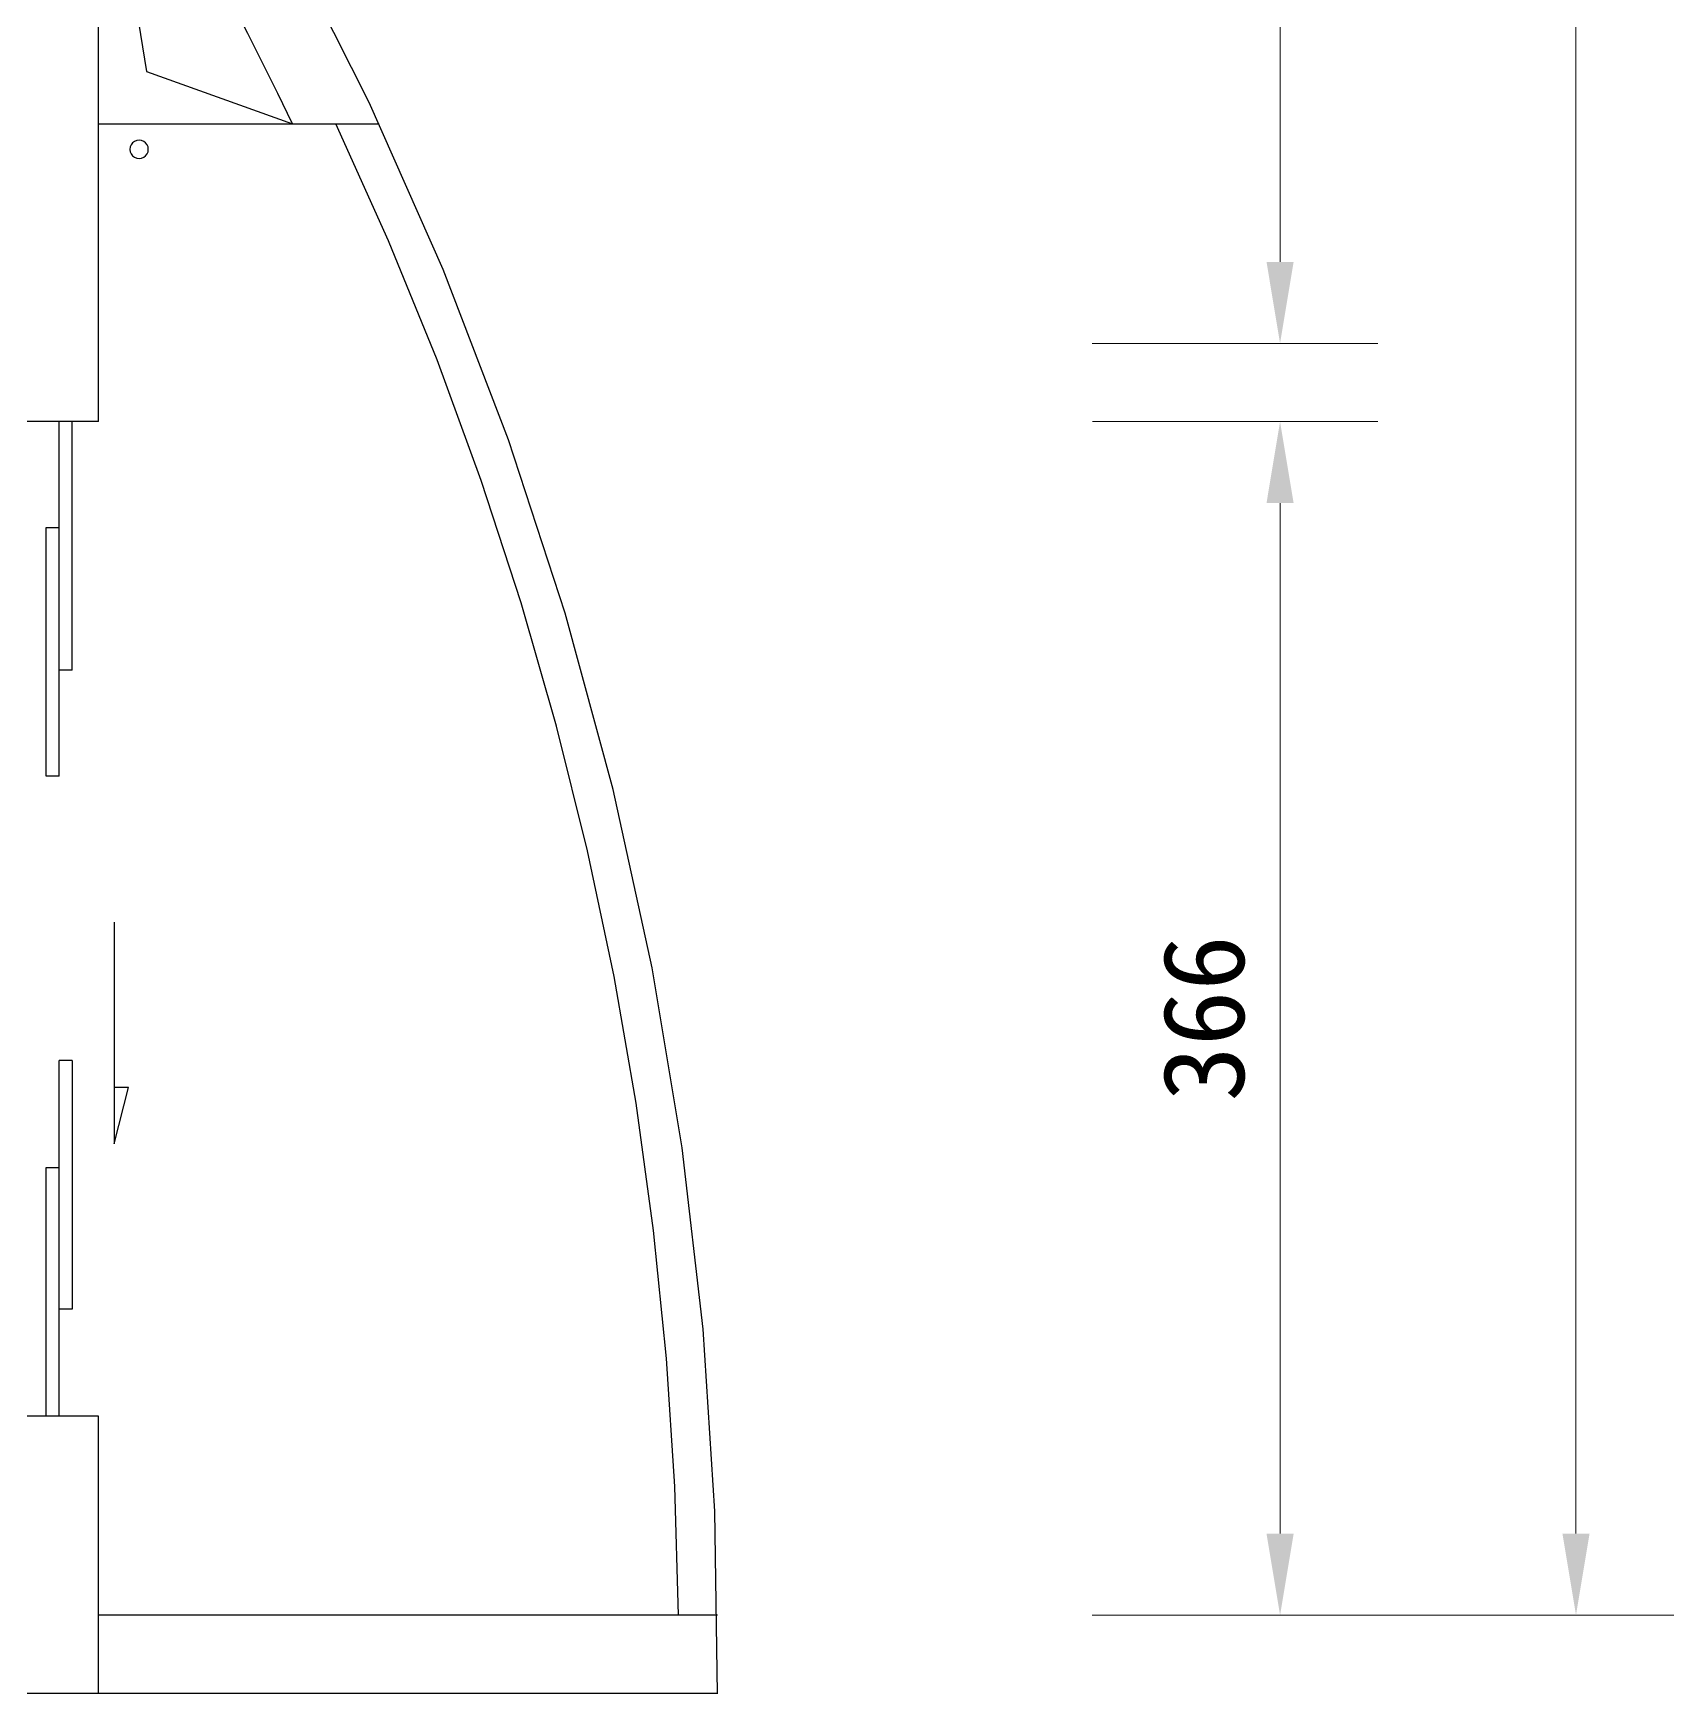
# Model space of a CAD drawing. Header units: centimetres. Extents: x 1966 to 8787, y 7398 to 12383.
# Drawn here: x 8260 to 8763, y 10942 to 11452 of the extents above; entities that cross this region are included whole.
import ezdxf

# ---------------------------------------------------------------- set-up
doc = ezdxf.new("R2010")
doc.units = ezdxf.units.CM
doc.header["$PDMODE"] = 35
doc.styles.add('文2.5', font='kaiu.ttf', dxfattribs={"height": 2.5})
doc.dimstyles.new('DIM2.5', dxfattribs={"dimtxt": 2.5, "dimasz": 2.5, "dimexe": 3, "dimexo": 1, "dimgap": 1, "dimtad": 1, "dimdec": 1, "dimdsep": 46, "dimtxsty": '文2.5', "dimcen": 0, "dimadec": 0, "dimazin": 0, "dimtfac": 1, "dimtdec": 1, "dimtmove": 0, "dimatfit": 3, "dimfxl": 1, "dimlwd": 15, "dimlwe": 15, "dimarcsym": 0})

# ---------------------------------------------------------------- blocks, each defined once
blk = doc.blocks.new('*D96')
at = {"color": 0, "linetype": 'Continuous', "lineweight": 15, "transparency": 16777216}
for p, q in [((8584.47, 11332.49), (8672.01, 11332.49)), ((8642.01, 10991.49), (8642.01, 11307.49)), ((8584.41, 10966.49), (8672.01, 10966.49))]:
    blk.add_line(p, q, dxfattribs=at)
at = {"color": 0, "transparency": 16777216}
for points in [[(8637.85, 11307.49), (8646.18, 11307.49), (8642.01, 11332.49)], [(8637.85, 10991.49), (8646.18, 10991.49), (8642.01, 10966.49)]]:
    blk.add_solid(points, dxfattribs=at)
at = {"layer": 'DEFPOINTS', "color": 0, "transparency": 16777216}
for p in [(8574.47, 11332.49), (8642.01, 11332.49), (8574.41, 10966.49)]:
    blk.add_point(p, dxfattribs=at)
at = {"color": 0, "transparency": 16777216, "insert": (8618.68, 11149.49), "char_height": 25, "attachment_point": 5, "rotation": 90, "style": '文2.5'}
blk.add_mtext('366', dxfattribs=at)
blk = doc.blocks.new('*D97')
at = {"color": 0, "linetype": 'Continuous', "lineweight": 15, "transparency": 16777216}
for p, q in [((8584.47, 11674.49), (8672.01, 11674.49)), ((8642.01, 11381.49), (8642.01, 11649.49)), ((8584.41, 11356.49), (8672.01, 11356.49))]:
    blk.add_line(p, q, dxfattribs=at)
at = {"color": 0, "transparency": 16777216}
for points in [[(8637.85, 11649.49), (8646.18, 11649.49), (8642.01, 11674.49)], [(8637.85, 11381.49), (8646.18, 11381.49), (8642.01, 11356.49)]]:
    blk.add_solid(points, dxfattribs=at)
at = {"layer": 'DEFPOINTS', "color": 0, "transparency": 16777216}
for p in [(8574.47, 11674.49), (8642.01, 11674.49), (8574.41, 11356.49)]:
    blk.add_point(p, dxfattribs=at)
at = {"color": 0, "transparency": 16777216, "insert": (8618.68, 11515.49), "char_height": 25, "attachment_point": 5, "rotation": 90, "style": '文2.5'}
blk.add_mtext('318', dxfattribs=at)
blk = doc.blocks.new('*D99')
at = {"color": 0, "linetype": 'Continuous', "lineweight": 15, "transparency": 16777216}
for p, q in [((8584.41, 12042.49), (8762.79, 12042.49)), ((8732.79, 10991.49), (8732.79, 12017.49)), ((8584.41, 10966.49), (8762.79, 10966.49))]:
    blk.add_line(p, q, dxfattribs=at)
at = {"color": 0, "transparency": 16777216}
for points in [[(8728.63, 12017.49), (8736.96, 12017.49), (8732.79, 12042.49)], [(8728.63, 10991.49), (8736.96, 10991.49), (8732.79, 10966.49)]]:
    blk.add_solid(points, dxfattribs=at)
at = {"layer": 'DEFPOINTS', "color": 0, "transparency": 16777216}
for p in [(8574.41, 12042.49), (8732.79, 12042.49), (8574.41, 10966.49)]:
    blk.add_point(p, dxfattribs=at)
at = {"color": 0, "transparency": 16777216, "insert": (8709.47, 11504.49), "char_height": 25, "attachment_point": 5, "rotation": 90, "style": '文2.5'}
blk.add_mtext('1076', dxfattribs=at)

msp = doc.modelspace()

# ---------------------------------------------------------------- linework, layer by layer
for p, q in [((8279.51, 11532.13), (8294.26, 11439.89)), ((8279.51, 11423.84), (8279.51, 11532.13)), ((8362.55, 11430.35), (8337.33, 11480.32)), ((8325.34, 11451.54), (8320.59, 11460.68)), ((8330, 11442.35), (8325.34, 11451.54)), ((8294.26, 11439.89), (8339.07, 11423.84)), ((8334.58, 11433.12), (8330, 11442.35)), ((8339.07, 11423.84), (8334.58, 11433.12)), ((8385.23, 11379.17), (8362.55, 11430.35)), ((8279.51, 11423.84), (8339.07, 11423.84)), ((8279.51, 11332.49), (8279.51, 11423.84)), ((8339.07, 11423.84), (8352.35, 11423.84)), ((8368.53, 11387.91), (8352.35, 11423.84)), ((8352.35, 11423.84), (8365.61, 11423.84)), ((8289.57, 11417.4), (8289.29, 11416.72)), ((8290.02, 11417.99), (8289.57, 11417.4)), ((8290.6, 11418.44), (8290.02, 11417.99)), ((8291.28, 11418.72), (8290.6, 11418.44)), ((8292.01, 11418.81), (8291.28, 11418.72)), ((8292.74, 11418.72), (8292.01, 11418.81)), ((8293.42, 11418.44), (8292.74, 11418.72)), ((8294.01, 11417.99), (8293.42, 11418.44)), ((8294.46, 11417.4), (8294.01, 11417.99)), ((8294.74, 11416.72), (8294.46, 11417.4)), ((8289.29, 11416.72), (8289.19, 11415.99)), ((8289.19, 11415.99), (8289.29, 11415.26)), ((8289.29, 11415.26), (8289.57, 11414.58)), ((8289.57, 11414.58), (8290.02, 11414)), ((8290.02, 11414), (8290.6, 11413.55)), ((8290.6, 11413.55), (8291.28, 11413.27)), ((8291.28, 11413.27), (8292.01, 11413.17)), ((8292.01, 11413.17), (8292.74, 11413.27)), ((8292.74, 11413.27), (8293.42, 11413.55)), ((8293.42, 11413.55), (8294.01, 11414)), ((8294.01, 11414), (8294.46, 11414.58)), ((8294.46, 11414.58), (8294.74, 11415.26)), ((8294.83, 11415.99), (8294.74, 11416.72)), ((8294.74, 11415.26), (8294.83, 11415.99)), ((8383.4, 11351.42), (8368.53, 11387.91)), ((8405.29, 11326.91), (8385.23, 11379.17)), ((8396.96, 11314.42), (8383.4, 11351.42)), ((8267.51, 11332.49), (8086.96, 11332.49)), ((8271.51, 11332.49), (8267.51, 11332.49)), ((8267.51, 11300.02), (8267.51, 11332.49)), ((8279.51, 11332.49), (8271.51, 11332.49)), ((8271.51, 11256.24), (8271.51, 11332.49)), ((8422.71, 11273.71), (8405.29, 11326.91)), ((8409.19, 11276.95), (8396.96, 11314.42)), ((8263.51, 11223.77), (8263.51, 11300.02)), ((8263.51, 11300.02), (8267.51, 11300.02)), ((8267.51, 11256.24), (8267.51, 11300.02)), ((8420.06, 11239.08), (8409.19, 11276.95)), ((8437.42, 11219.7), (8422.71, 11273.71)), ((8271.51, 11256.24), (8267.51, 11256.24)), ((8267.51, 11223.77), (8267.51, 11256.24)), ((8429.57, 11200.84), (8420.06, 11239.08)), ((8267.51, 11223.77), (8263.51, 11223.77)), ((8449.4, 11165.02), (8437.42, 11219.7)), ((8437.71, 11162.28), (8429.57, 11200.84)), ((8284.37, 11179), (8284.37, 11128.32)), ((8458.61, 11109.8), (8449.4, 11165.02)), ((8444.46, 11123.46), (8437.71, 11162.28)), ((8271.51, 11136.6), (8267.51, 11136.6)), ((8267.51, 11103.74), (8267.51, 11136.6)), ((8271.51, 11136.6), (8271.51, 11060.35)), ((8284.37, 11110.99), (8288.7, 11128.32)), ((8288.7, 11128.32), (8284.37, 11128.32)), ((8284.37, 11128.32), (8284.37, 11110.99)), ((8449.81, 11084.41), (8444.46, 11123.46)), ((8465.03, 11054.2), (8458.61, 11109.8)), ((8263.51, 11027.49), (8263.51, 11103.74)), ((8263.51, 11103.74), (8267.51, 11103.74)), ((8267.51, 11060.35), (8267.51, 11103.74)), ((8453.77, 11045.21), (8449.81, 11084.41)), ((8267.51, 11027.49), (8267.51, 11060.35)), ((8271.51, 11060.35), (8267.51, 11060.35)), ((8468.65, 10998.33), (8465.03, 11054.2)), ((8456.31, 11005.88), (8453.77, 11045.21)), ((8263.51, 11027.49), (8255.51, 11027.49)), ((8267.51, 11027.49), (8263.51, 11027.49)), ((8279.51, 11027.49), (8267.51, 11027.49)), ((8279.51, 10966.49), (8279.51, 11027.49)), ((8457.45, 10966.49), (8456.31, 11005.88)), ((8469.45, 10942.36), (8468.65, 10998.33)), ((8279.51, 10942.49), (8279.51, 10966.49)), ((8457.45, 10966.49), (8279.51, 10966.49)), ((8469.45, 10966.49), (8457.45, 10966.49)), ((8279.51, 10942.49), (8110.81, 10942.49)), ((8469.45, 10942.49), (8279.51, 10942.49))]:
    msp.add_line(p, q)

# ---------------------------------------------------------------- dimensions: what is measured, and where the dimension line sits
for base, p1, p2, picture, middle in [((8732.79, 12042.49), (8574.41, 10966.49), (8574.41, 12042.49), '*D99', (8709.47, 11504.49)), ((8642.01, 11674.49), (8574.41, 11356.49), (8574.47, 11674.49), '*D97', (8618.68, 11515.49)), ((8642.01, 11332.49), (8574.41, 10966.49), (8574.47, 11332.49), '*D96', (8618.68, 11149.49))]:
    dim = msp.add_linear_dim(base=base, p1=p1, p2=p2, angle=90, dimstyle='DIM2.5')
    dim.commit()
    dim.dimension.update_dxf_attribs({"geometry": picture, "text_midpoint": middle})

doc.saveas('drawing.dxf')
